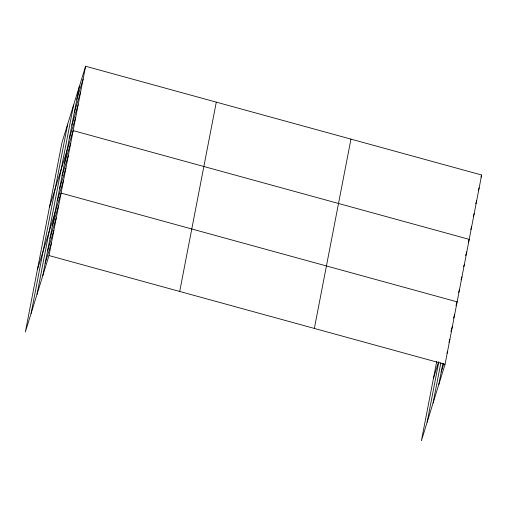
<?xml version="1.0" encoding="UTF-8"?>
<svg xmlns="http://www.w3.org/2000/svg" width="507" height="507" viewBox="0 0 507 507"><rect width="100%" height="100%" fill="white"/><g stroke="black" fill="none" stroke-linecap="round" stroke-linejoin="round"><path stroke-width="0.76" d="M31.092 313.446L67.684 124.133M37.005 294.345L73.597 105.031M42.74 275.808L79.339 86.494M85.607 66.246L61.949 142.676L25.35 331.99L49.008 255.56L85.607 66.246L481.65 175.01L445.051 364.324L421.393 440.754L436.736 361.377M179.706 291.449L216.299 102.135M314.359 328.428L350.958 139.114M427.135 422.217L438.783 361.947M433.048 403.109L440.862 362.689M438.783 384.572L442.903 363.259M76.849 99.366L83.116 79.117M74.364 112.237L80.632 91.989M71.874 125.109L78.141 104.86M69.383 137.986L75.651 117.738M49.502 207.046L73.166 130.61L469.209 239.374L468.278 242.378M64.484 163.355L70.752 143.107M62.063 175.847L68.331 155.598M59.649 188.344L65.916 168.096M57.234 200.835L63.502 180.587M37.429 269.515L61.087 193.085L457.13 301.849L455.97 305.601M52.405 225.824L58.673 205.576M49.99 238.322L56.258 218.073M47.576 250.813L53.843 230.565M45.155 263.31L51.422 243.062M480.953 177.26L481.65 175.01M478.462 190.131L479.159 187.882M475.743 203.757L476.675 200.753M473.253 216.628L474.184 213.631M470.769 229.5L471.694 226.502M465.629 255.623L466.789 251.871M463.677 266.612L464.374 264.362M461.034 279.858L461.959 276.86M458.62 292.355L459.545 289.358M433.472 378.285L438.523 361.966M453.556 318.092L454.716 314.346M450.907 331.337L452.301 326.838M448.955 342.333L449.886 339.335M441.198 372.075L443.752 363.83M447.003 353.328L447.466 351.826M49.008 255.56L445.051 364.324"/></g></svg>
